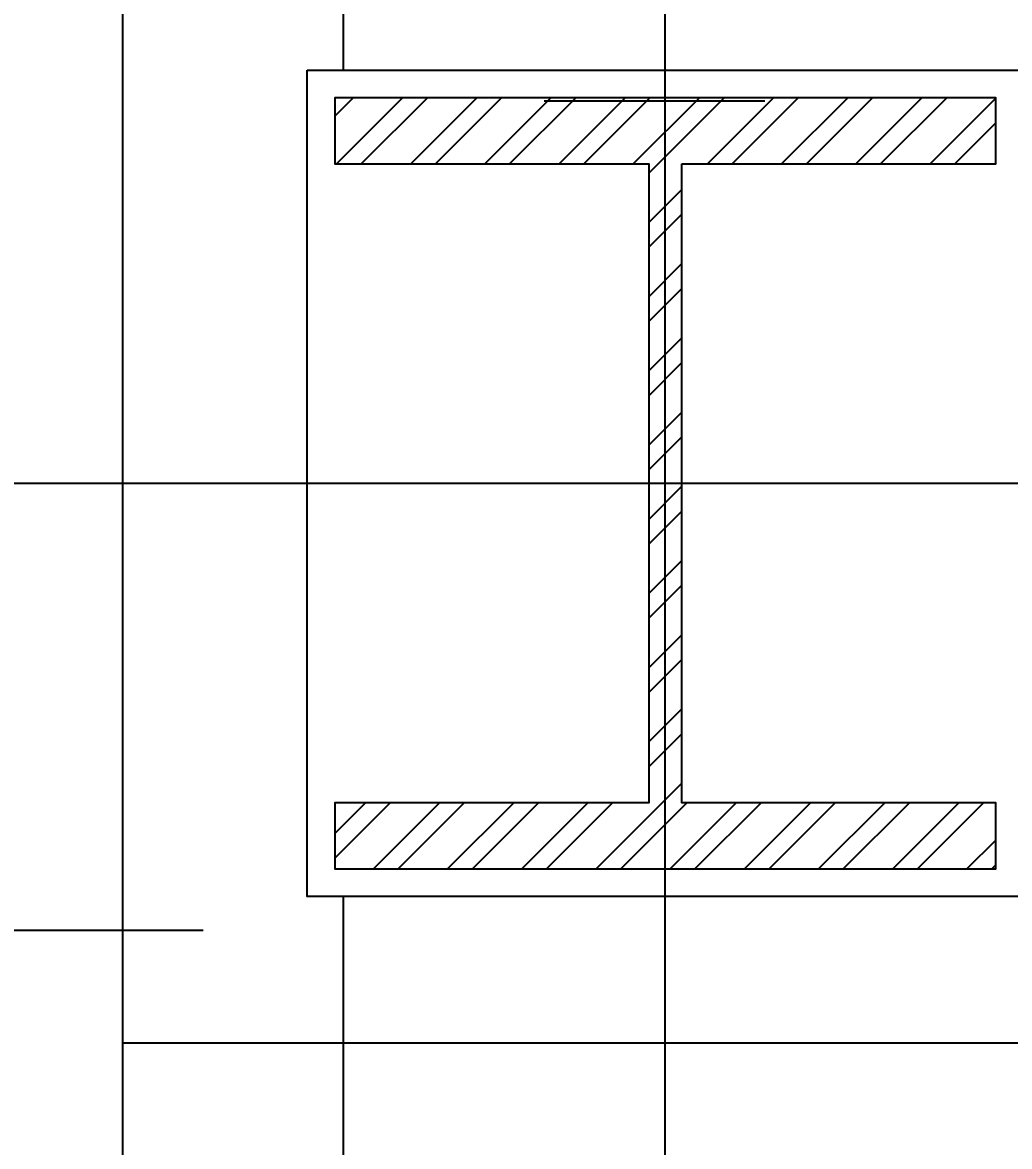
# Model space of a CAD drawing. Header units: millimetres. Extents: x 2148 to 2681, y 758 to 986.
# Drawn here: x 2412.23 to 2413.126, y 874.917 to 875.937 of the extents above; entities that cross this region are included whole.
import ezdxf

# ---------------------------------------------------------------- set-up
doc = ezdxf.new("R2010")
doc.units = ezdxf.units.MM
doc.linetypes.add('CENTER2', pattern=[28.575, 19.05, -3.175, 3.175, -3.175])
for name, color, linetype in [('A-Hatch', 253, 'Continuous'), ('A-Wall', 4, 'Continuous'), ('cladding', 2, 'Continuous'), ('COL-EX', 2, 'Continuous'), ('D', 1, 'Continuous'), ('FIXTURE', 1, 'Continuous'), ('HATCH', 8, 'Continuous'), ('S_GRID LINES', 252, 'Continuous')]:
    doc.layers.add(name, color=color, linetype=linetype)
doc.styles.add('ARIALNW', font='ARIALN.TTF')
doc.dimstyles.new('DIM 100', dxfattribs={"dimtxt": 0.2, "dimasz": 0.2, "dimexe": 0.1, "dimexo": 0, "dimgap": 0.05, "dimtad": 1, "dimzin": 0, "dimdsep": 46, "dimtxsty": 'ARIALNW', "dimcen": 0.09, "dimclrd": 6, "dimclre": 6, "dimclrt": 13, "dimadec": 0, "dimazin": 0, "dimtfac": 1, "dimtofl": 0, "dimtmove": 2, "dimatfit": 3, "dimfxl": 1, "dimtolj": 1, "dimtzin": 0, "dimarcsym": 0})

# ---------------------------------------------------------------- blocks, each defined once
blk = doc.blocks.new('*D2549')
at = {"layer": 'Defpoints', "color": 0, "transparency": 16777216}
for p in [(2412.526, 878.2698), (2410.3812, 875.1128), (2412.3942, 875.1128)]:
    blk.add_point(p, dxfattribs=at)
at = {"layer": 'FIXTURE', "color": 6, "lineweight": -2, "transparency": 16777216}
for p, q in [((2412.526, 878.2698), (2410.2812, 878.2698)), ((2410.3812, 878.0698), (2410.3812, 875.3128)), ((2412.3942, 875.1128), (2410.2812, 875.1128))]:
    blk.add_line(p, q, dxfattribs=at)
at = {"layer": 'FIXTURE', "color": 6, "transparency": 16777216}
for points in [[(2410.3479, 878.0698), (2410.4146, 878.0698), (2410.3812, 878.2698)], [(2410.3479, 875.3128), (2410.4146, 875.3128), (2410.3812, 875.1128)]]:
    blk.add_solid(points, dxfattribs=at)
at = {"layer": 'FIXTURE', "color": 13, "transparency": 16777216, "insert": (2410.1781, 876.6913), "char_height": 0.3, "attachment_point": 5, "rotation": 90, "style": 'ARIALNW'}
blk.add_mtext('\\A1;3.15', dxfattribs=at)
blk = doc.blocks.new('*D2553')
at = {"layer": 'Defpoints', "color": 0, "transparency": 16777216}
for p in [(2415.0615, 875.8263, 0), (2412.8138, 874.8627, 0), (2415.0615, 874.0766)]:
    blk.add_point(p, dxfattribs=at)
at = {"layer": 'FIXTURE', "color": 6, "lineweight": -2, "transparency": 16777216}
for p, q in [((2415.0615, 875.8263), (2415.0615, 873.9766)), ((2412.8138, 874.8627), (2412.8138, 873.9766)), ((2413.0138, 874.0766), (2414.8615, 874.0766))]:
    blk.add_line(p, q, dxfattribs=at)
at = {"layer": 'FIXTURE', "color": 6, "transparency": 16777216}
for points in [[(2413.0138, 874.11), (2413.0138, 874.0433), (2412.8138, 874.0766)], [(2414.8615, 874.11), (2414.8615, 874.0433), (2415.0615, 874.0766)]]:
    blk.add_solid(points, dxfattribs=at)
at = {"layer": 'FIXTURE', "color": 13, "transparency": 16777216, "insert": (2413.9377, 874.2798), "char_height": 0.3, "attachment_point": 5, "style": 'ARIALNW'}
blk.add_mtext('\\A1;2.25', dxfattribs=at)

msp = doc.modelspace()

# ---------------------------------------------------------------- hatches: boundary and pattern name
at = {"layer": 'A-Hatch'}
h = msp.add_hatch(dxfattribs=at)
h.set_pattern_fill('ANSI32', color=256, scale=0.005, style=0)
h.set_pattern_definition([(45, (122.653275, 3e-13), (-0.0336759605, 0.0336759605), []), (45, (122.675726, 3e-13), (-0.0336759605, 0.0336759605), [])])
h.paths.add_polyline_path([(2412.8288363, 875.808508), (2413.1138363, 875.808508), (2413.1138363, 875.868508), (2412.5138363, 875.868508), (2412.5138363, 875.808508), (2412.7988363, 875.808508), (2412.7988363, 875.228508), (2412.5138363, 875.228508), (2412.5138363, 875.168508), (2413.1138363, 875.168508), (2413.1138363, 875.228508), (2412.8288363, 875.228508)])

# ---------------------------------------------------------------- linework, layer by layer
for p, q in [((2412.3210596, 875.0103436, 0), (2412.3210596, 866.7180331, 0)), ((2412.5215302, 875.0103436, 0), (2412.5215302, 866.7180331, 0))]:
    msp.add_line(p, q, dxfattribs=at)
at = {"layer": 'A-Wall', "ltscale": 10}
for p, q in [((2412.3210596, 876.0764678, 0), (2412.3210596, 875.0103436, 0)), ((2412.5215302, 876.0764678, 0), (2412.5215302, 875.893508, 0)), ((2412.5215302, 875.143508, 0), (2412.5215302, 875.0103436, 0))]:
    msp.add_line(p, q, dxfattribs=at)
at = {"layer": 'cladding', "elevation": 0}
msp.add_lwpolyline([(2412.4888363, 875.893508), (2413.1388363, 875.893508), (2413.1388363, 875.143508), (2412.4888363, 875.143508)], close=True, dxfattribs=at)
at = {"layer": 'COL-EX', "elevation": 0}
msp.add_lwpolyline([(2412.8288363, 875.808508), (2413.1138363, 875.808508), (2413.1138363, 875.868508), (2412.5138363, 875.868508), (2412.5138363, 875.808508), (2412.7988363, 875.808508), (2412.7988363, 875.228508), (2412.5138363, 875.228508), (2412.5138363, 875.168508), (2413.1138363, 875.168508), (2413.1138363, 875.228508), (2412.8288363, 875.228508)], close=True, dxfattribs=at)
at = {"layer": 'D', "ltscale": 0.5}
msp.add_line((2412.904208, 875.865358, 0), (2412.7038425, 875.865358, 0), dxfattribs=at)
at = {"layer": 'HATCH', "color": 4, "lineweight": -3, "ltscale": 0.05}
msp.add_line((2415.1618927, 875.0103436, 0), (2412.3210596, 875.0103436, 0), dxfattribs=at)
at = {"layer": 'S_GRID LINES', "linetype": 'CENTER2', "ltscale": 0.2}
for p, q in [((2412.8138363, 867.518508, 0), (2412.8138363, 903.5418845, 0)), ((2426.6960968, 875.518508, 0), (2408.2676958, 875.518508, 0))]:
    msp.add_line(p, q, dxfattribs=at)

# ---------------------------------------------------------------- dimensions: what is measured, and where the dimension line sits
at = {"layer": 'FIXTURE'}
dim = msp.add_linear_dim(base=(2410.3812376, 875.1128011), p1=(2412.5260265, 878.2697829), p2=(2412.3942238, 875.1128011), angle=90, text='3.15', dimstyle='DIM 100', override={"dimtxt": 0.3}, dxfattribs=at)
dim.commit()
dim.dimension.update_dxf_attribs({"geometry": '*D2549', "text_midpoint": (2410.1780657, 876.691292)})
dim = msp.add_linear_dim(base=(2415.0614685, 874.0766201), p1=(2412.8138363, 874.8627115, 0), p2=(2415.0614685, 875.8262669, 0), dimstyle='DIM 100', override={"dimtxt": 0.3}, dxfattribs=at)
dim.commit()
dim.dimension.update_dxf_attribs({"geometry": '*D2553', "text_midpoint": (2413.9376524, 874.279792)})

doc.saveas('drawing.dxf')
